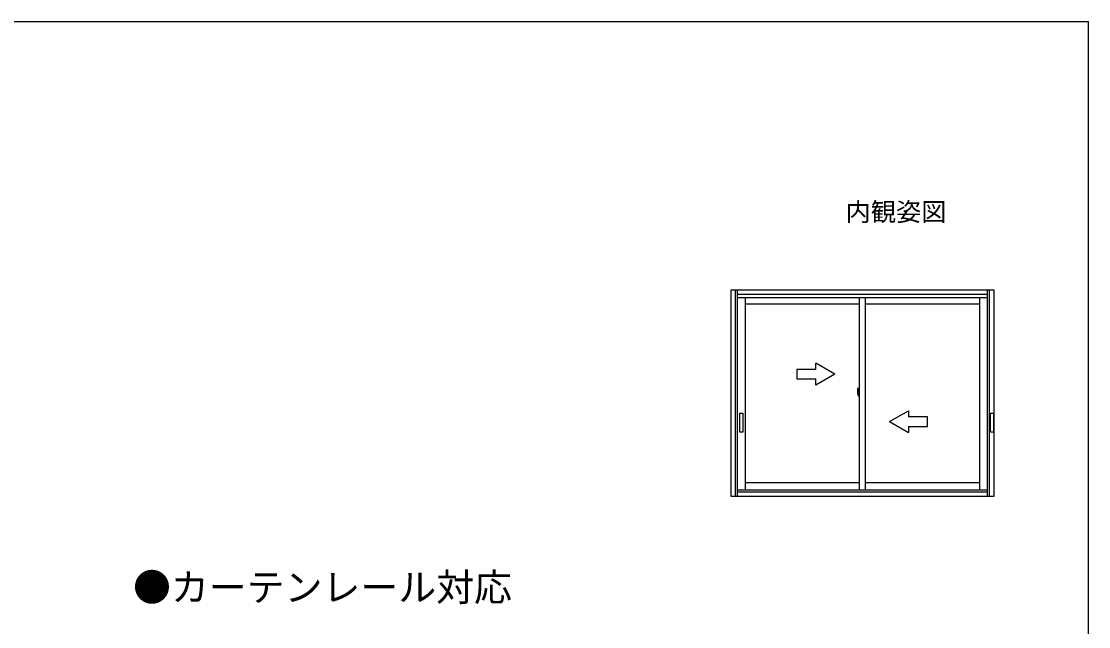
# Model space of a CAD drawing. Units: millimetres, scale not verified. Extents: x -525 to 525, y -782 to 777.
# Drawn here: x 187 to 525, y 555.8 to 747.5 of the extents above; entities that cross this region are included whole.
import ezdxf
from ezdxf.enums import TextEntityAlignment as Align

# ---------------------------------------------------------------- set-up
doc = ezdxf.new("R2010")
doc.units = ezdxf.units.MM
doc.header["$LTSCALE"] = 4
for name, color, linetype in [('0-1_USER1', 3, 'Continuous'), ('0-2_YKK_11', 7, 'Continuous'), ('0-5_YKK_A1', 4, 'Continuous'), ('0-7_YKK_ZWAK', 7, 'Continuous')]:
    doc.layers.add(name, color=color, linetype=linetype)
doc.styles.add('ＭＳ ゴシック', font='')
doc.styles.get('ＭＳ ゴシック').set_extended_font_data('MS Gothic')

msp = doc.modelspace()

# ---------------------------------------------------------------- linework, layer by layer
at = {"layer": '0-2_YKK_11'}
for p, q in [((413.2, 597), (413.2, 662.5)), ((413.8, 597), (413.8, 662.5)), ((493, 597), (493, 662.5)), ((493.6, 597), (493.6, 662.5)), ((413.8, 661.1), (493, 661.1)), ((413.8, 660.1), (493, 660.1)), ((416.275, 599), (416.275, 660.098)), ((452.425, 599), (452.425, 660.1)), ((454.375, 599), (454.375, 660.1)), ((490.525, 599), (490.525, 660.098)), ((452.425, 657.95), (416.275, 657.95)), ((490.525, 657.95), (454.375, 657.95)), ((451.683, 629.75), (452.253, 629.75)), ((452.193, 629.75), (451.737, 629.75)), ((452, 629.318), (451.938, 629.318)), ((452.5, 629.75), (452.018, 629.75)), ((452.1, 629.441), (452.2, 629.437)), ((452.125, 630.143), (452.125, 630.135)), ((452.125, 629.432), (452.125, 629.44)), ((452.178, 629.772), (452.178, 629.718)), ((452.212, 629.75), (452.184, 629.75)), ((452.2, 630.221), (452.425, 630.217)), ((452.2, 630.139), (452.425, 630.142)), ((452.413, 629.793), (452.425, 629.793)), ((452.413, 629.68), (452.425, 629.68)), ((493, 599), (413.8, 599)), ((493, 598.4), (413.8, 598.4)), ((452.392, 601.35), (416.275, 601.35)), ((490.525, 601.35), (454.375, 601.35))]:
    msp.add_line(p, q, dxfattribs=at)
for points in [[(495, 597), (411.8, 597), (411.8, 662.5), (495, 662.5)], [(452.413, 629.467), (452.413, 630.13), (452.213, 630.123), (452.213, 629.474)]]:
    msp.add_lwpolyline(points, close=True, dxfattribs=at)
for points in [[(451.75, 630.115), (451.75, 629.499), (452.075, 629.487), (452.075, 631.242)], [(452.075, 631.237), (452.062, 631.25), (451.831, 631.241), (451.824, 631.235)], [(452.075, 630.124), (452.075, 629.269), (451.924, 629.269)], [(451.938, 629.318), (451.925, 629.306), (451.925, 629.269)], [(452.025, 629.489), (452.025, 629.343), (452, 629.318)], [(452.1, 629.5), (452.075, 629.5), (452.075, 630), (452.1, 630)], [(452.103, 630.268), (452.098, 630.268), (452.091, 630.26)], [(452.091, 630.26), (452.091, 630.25), (452.098, 630.243), (452.103, 630.243)], [(452.103, 629.307), (452.098, 629.307), (452.091, 629.315), (452.091, 629.325), (452.098, 629.332), (452.103, 629.332)], [(452.2, 629.437), (452.2, 628.795), (452.425, 628.787), (452.425, 630.787), (452.2, 630.78), (452.2, 630.138), (452.1, 630.134), (452.1, 629.441)], [(452.2, 630.773), (452.118, 630.77), (452.1, 630.143), (452.2, 630.143)], [(452.2, 628.802), (452.118, 628.805), (452.1, 629.432), (452.2, 629.432)], [(452.213, 629.762), (452.208, 629.762), (452.2, 629.755), (452.2, 629.745), (452.208, 629.737), (452.213, 629.737)]]:
    msp.add_lwpolyline(points, dxfattribs=at)
msp.add_circle((452.178, 629.75), 0.0187, dxfattribs=at)
for centre, radius, start, end in [((460.375, 630.106), 8.625, 172.48051, 179.94208), ((452.606, 629.65), 0.781, 191.38244, 209.20035), ((452.606, 629.7), 0.781, 195.22882, 209.70865)]:
    msp.add_arc(centre, radius, start, end, dxfattribs=at)
at = {"layer": '0-5_YKK_A1'}
for p, q in [((438.612, 637.25), (438.612, 639.214)), ((444.612, 635.75), (438.612, 639.214)), ((438.612, 637.25), (432.612, 637.25)), ((444.612, 635.75), (438.612, 632.286)), ((438.612, 632.286), (438.612, 634.25)), ((461.937, 620.75), (467.937, 624.214)), ((467.937, 624.214), (467.937, 622.25)), ((473.937, 622.25), (467.937, 622.25)), ((473.937, 619.25), (473.937, 622.25)), ((461.937, 620.75), (467.937, 617.286)), ((467.937, 619.25), (467.937, 617.286)), ((467.937, 619.25), (473.937, 619.25))]:
    msp.add_line(p, q, dxfattribs=at)
msp.add_lwpolyline([(432.612, 637.25), (432.612, 634.25), (438.612, 634.25)], dxfattribs=at)
for points in [[(414.535, 623.447), (415.535, 623.447), (415.535, 617.447), (414.535, 617.447)], [(493.865, 623.447), (494.865, 623.447), (494.865, 617.447), (493.865, 617.447)]]:
    msp.add_lwpolyline(points, close=True, dxfattribs=at)
at = {"layer": '0-7_YKK_ZWAK'}
msp.add_line((-525, 747.5), (525, 747.5), dxfattribs=at)
msp.add_lwpolyline([(-525, -782.5), (525, -782.5), (525, 747.5)], dxfattribs=at)

# ---------------------------------------------------------------- texts
at = {"layer": '0-1_USER1', "style": 'ＭＳ ゴシック'}
for s, height, p in [('内観姿図', 5.865, (448, 682.5)), ('●カーテンレール対応', 8.798, (222.364, 561.25))]:
    msp.add_text(s, height=height, dxfattribs=at).set_placement(p, align=Align.BOTTOM_LEFT)

doc.saveas('drawing.dxf')
